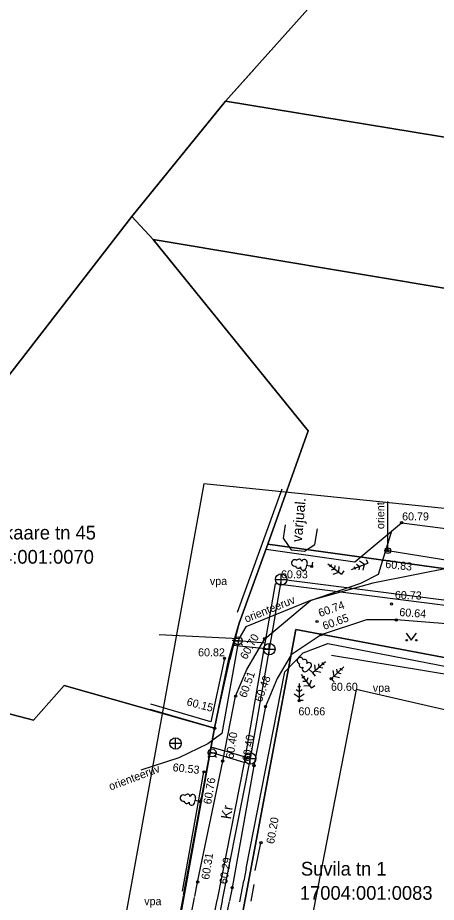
# Model space of a CAD drawing. Extents: x 643088 to 644037, y 6457937 to 6458579.
# Drawn here: x 643310.5 to 643347.1, y 6458276 to 6458353.3 of the extents above; entities that cross this region are included whole.
import ezdxf

# ---------------------------------------------------------------- set-up
doc = ezdxf.new("R2010")
doc.units = 0
for name, color, linetype in [('AED', 7, 'Continuous'), ('HALJASTUS', 7, 'Continuous'), ('HOONE', 7, 'Continuous'), ('KKAEV', 7, 'Continuous'), ('KORGUS-EH2000', 7, 'Continuous'), ('KTRASS', 7, 'Continuous'), ('MOOTPIIR', 7, 'Continuous'), ('MPKAABEL', 7, 'Continuous'), ('MPOHULIIN', 7, 'Continuous'), ('PIIR', 7, 'Continuous'), ('PIIRASULA', 7, 'Continuous'), ('POST', 7, 'Continuous'), ('PUU', 7, 'Continuous'), ('TEE', 7, 'Continuous'), ('VKAEV', 7, 'Continuous'), ('VTRASS', 7, 'Continuous')]:
    doc.layers.add(name, color=color, linetype=linetype)

msp = doc.modelspace()

# ---------------------------------------------------------------- linework, layer by layer
at = {"layer": 'AED'}
msp.add_line((643327.748, 6458291.247), (643322.104, 6458292.892), dxfattribs=at)
for points in [[(643329.868, 6458300.331), (643332.241, 6458306.907), (643334.084, 6458312.015)], [(643332.241, 6458306.907), (643340.012, 6458305.781), (643344.094, 6458309.211), (643354.315, 6458307.9)], [(643330.494, 6458278.998), (643333.871, 6458296.195), (643335.494, 6458297.846), (643337.642, 6458298.661), (643351.009, 6458296.065)], [(643325.028, 6458276.661), (643327.748, 6458291.247), (643329.068, 6458297.265)], [(643329.961, 6458276.089), (643330.301, 6458277.927)], [(643323, 6458265.79), (643325.012, 6458276.58)]]:
    msp.add_lwpolyline(points, dxfattribs=at)
at = {"layer": 'HALJASTUS'}
for p, q in [((643329.757, 6458301.379), (643333.651, 6458312.171)), ((643329.868, 6458300.331), (643329.068, 6458297.265)), ((643344.482, 6458299.547), (643344.946, 6458298.941)), ((643344.946, 6458298.941), (643345.391, 6458299.547)), ((643350.984, 6458295.479), (643337.954, 6458297.593)), ((643324.934, 6458277.018), (643326.814, 6458287.444)), ((643331.303, 6458278.819), (643331.797, 6458281.256)), ((643330.494, 6458278.998), (643330.301, 6458277.927)), ((643331.163, 6458277.605), (643330.908, 6458276.146))]:
    msp.add_line(p, q, dxfattribs=at)
msp.add_lwpolyline([(643328.612, 6458297.349), (643327.401, 6458291.827), (643322.161, 6458293.354)], dxfattribs=at)
for centre in [(643344.545, 6458298.941), (643345.374, 6458298.941)]:
    msp.add_circle(centre, 0.055, dxfattribs=at)
at = {"layer": 'HOONE'}
msp.add_lwpolyline([(643333.927, 6458309.012), (643333.739, 6458307.845), (643334.452, 6458306.847), (643335.604, 6458306.715), (643336.52, 6458307.315), (643336.756, 6458308.668)], dxfattribs=at)
at = {"layer": 'KKAEV'}
for p, q in [((643333.07, 6458304.254), (643334.07, 6458304.254)), ((643333.57, 6458303.754), (643333.57, 6458304.754)), ((643332.529, 6458297.66), (643332.529, 6458298.66)), ((643332.029, 6458298.16), (643333.029, 6458298.16)), ((643324.332, 6458289.427), (643324.332, 6458290.427)), ((643324.832, 6458289.927), (643323.832, 6458289.927)), ((643330.359, 6458288.615), (643331.359, 6458288.615)), ((643330.859, 6458288.115), (643330.859, 6458289.115))]:
    msp.add_line(p, q, dxfattribs=at)
for centre in [(643333.57, 6458304.254), (643332.529, 6458298.16), (643324.332, 6458289.927), (643330.859, 6458288.615)]:
    msp.add_circle(centre, 0.5, dxfattribs=at)
at = {"layer": 'KORGUS-EH2000'}
for centre in [(643344.094, 6458309.211), (643342.888, 6458306.766), (643336.24, 6458305.384), (643343.212, 6458302.099), (643336.702, 6458300.577), (643343.646, 6458300.711), (643337.059, 6458299.421), (643332.133, 6458299.069), (643328.612, 6458297.349), (643337.941, 6458295.58), (643329.584, 6458294.056), (643332.194, 6458293.145), (643335.138, 6458293.67), (643327.748, 6458291.247), (643328.461, 6458288.379), (643331.187, 6458287.976), (643326.814, 6458287.444), (643326.486, 6458284.846), (643331.797, 6458281.256), (643326.254, 6458277.809), (643329.281, 6458277.32)]:
    msp.add_circle(centre, 0.1, dxfattribs=at)
at = {"layer": 'KTRASS'}
for p, q in [((643333.57, 6458304.254), (643332.529, 6458298.16)), ((643351.17, 6458302.007), (643333.57, 6458304.254)), ((643332.529, 6458298.16), (643329.332, 6458298.483)), ((643332.529, 6458298.16), (643330.859, 6458288.615)), ((643330.859, 6458288.615), (643327.442, 6458289.608))]:
    msp.add_line(p, q, dxfattribs=at)
msp.add_lwpolyline([(643330.859, 6458288.615), (643328.406, 6458276.249), (643328.393, 6458276.184), (643325.4, 6458261.095)], dxfattribs=at)
at = {"layer": 'MOOTPIIR'}
msp.add_lwpolyline([(643710.009, 6458404.613), (643689.854, 6458394.49), (643664.764, 6458383.584), (643624.872, 6458363.664), (643541.916, 6458325.361), (643537.839, 6458322.217), (643529.05, 6458319.392), (643521.458, 6458315.231), (643445.479, 6458292.083), (643407.974, 6458303.004), (643395.551, 6458305.1), (643347.838, 6458310.454), (643326.815, 6458312.603), (643312.333, 6458232.866), (643265.458, 6458244.17)], dxfattribs=at)
msp.add_lwpolyline([(643340.115, 6458294.627), (643328.075, 6458232.599), (643441.101, 6458213.549), (643449.15, 6458213.838), (643445.6, 6458236.082), (643436.191, 6458272.555)], close=True, dxfattribs=at)
at = {"layer": 'MPKAABEL'}
msp.add_line((643342.888, 6458306.766), (643342.888, 6458311.052), dxfattribs=at)
at = {"layer": 'MPOHULIIN'}
msp.add_lwpolyline([(643342.888, 6458306.766), (643404.128, 6458296.904), (643446.675, 6458286.581), (643463.803, 6458238.917), (643473.367, 6458256.713)], dxfattribs=at)
at = {"layer": 'PIIR'}
for points in [[(643236, 6458480.6), (643368.08, 6458578.75), (643466.08, 6458448.37), (643402.11, 6458400.98), (643378.89, 6458387.36), (643344.59, 6458363.81), (643328.71, 6458346.03), (643320.5, 6458335.96), (643290.69, 6458297.5)], [(643408.56, 6458286.03), (643383.99, 6458290.65), (643359.42, 6458295.26), (643334.86, 6458299.88), (643328.21, 6458264.5), (643321.57, 6458229.12), (643315.46, 6458228.75), (643320.99, 6458254.1), (643323.1, 6458265.75), (643327.73, 6458291.27), (643329, 6458297.32), (643329.89, 6458300.44), (643332.41, 6458307.32), (643403.73, 6458297.45)]]:
    msp.add_lwpolyline(points, dxfattribs=at)
for points in [[(643404.49, 6458337.22), (643403.18, 6458333.81), (643328.71, 6458346.03), (643344.59, 6458363.81), (643368.65, 6458356.19), (643367.97, 6458352.15), (643403, 6458346.55)], [(643402.91, 6458320.51), (643322.37, 6458333.95), (643320.5, 6458335.96), (643328.71, 6458346.03), (643403.18, 6458333.81)], [(643335.93, 6458317.23), (643332.41, 6458307.32), (643329.89, 6458300.44), (643329, 6458297.32), (643327.73, 6458291.27), (643314.59, 6458294.98), (643311.91, 6458291.97), (643290.69, 6458297.5), (643320.5, 6458335.96), (643322.37, 6458333.95)], [(643402.91, 6458320.51), (643403.73, 6458297.45), (643332.41, 6458307.32), (643335.93, 6458317.23), (643322.37, 6458333.95)], [(643359.42, 6458295.26), (643352.78, 6458259.88), (643328.21, 6458264.5), (643334.86, 6458299.88)], [(643323.1, 6458265.75), (643283.4, 6458278.97), (643281.45, 6458280.46), (643281.21, 6458285.06), (643290.69, 6458297.5), (643311.91, 6458291.97), (643314.59, 6458294.98), (643327.73, 6458291.27)]]:
    msp.add_lwpolyline(points, close=True, dxfattribs=at)
at = {"layer": 'PIIRASULA'}
msp.add_lwpolyline([(643293.679, 6458146.305), (643268.86, 6458205.07), (643260.26, 6458225.56), (643255.33, 6458234.25), (643257.61, 6458238.86), (643270.82, 6458265.09), (643276.08, 6458275.37), (643282.05, 6458275.49), (643281.45, 6458280.46), (643281.21, 6458285.06), (643290.69, 6458297.5), (643320.5, 6458335.96), (643328.71, 6458346.03), (643331.27, 6458348.896)], dxfattribs=at)
at = {"layer": 'POST'}
for radius in [0.25, 0.0234]:
    msp.add_circle((643342.888, 6458306.766), radius, dxfattribs=at)
at = {"layer": 'PUU'}
for p, q in [((643335.825, 6458305.717), (643335.726, 6458305.247)), ((643336.318, 6458305.756), (643336.24, 6458305.384)), ((643337.642, 6458305.607), (643338.839, 6458304.703)), ((643339.726, 6458305.131), (643341.128, 6458305.663)), ((643340.166, 6458305.583), (643340.427, 6458305.397)), ((643340.841, 6458305.554), (643340.426, 6458305.85)), ((643340.728, 6458305.057), (643340.841, 6458305.554)), ((643341, 6458306), (643341.128, 6458305.663)), ((643336.24, 6458305.384), (643335.775, 6458305.482)), ((643337.921, 6458305.396), (643337.78, 6458305.347)), ((643337.93, 6458305.546), (643337.921, 6458305.396)), ((643338.241, 6458305.155), (643337.938, 6458305.05)), ((643338.113, 6458304.72), (643338.594, 6458304.888)), ((643338.259, 6458305.475), (643338.241, 6458305.155)), ((643338.594, 6458304.888), (643338.625, 6458305.397)), ((643339.056, 6458304.99), (643338.839, 6458304.703)), ((643339.931, 6458305.342), (643340.053, 6458305.255)), ((643340.053, 6458305.255), (643340.019, 6458305.109)), ((643340.427, 6458305.397), (643340.355, 6458305.084)), ((643337.452, 6458297.064), (643336.319, 6458296.081)), ((643336.153, 6458296.587), (643335.813, 6458296.247)), ((643336.319, 6458296.081), (643335.983, 6458296.417)), ((643336.588, 6458296.35), (643336.319, 6458296.081)), ((643336.486, 6458296.788), (643336.551, 6458296.282)), ((643336.551, 6458296.282), (643337.042, 6458296.147)), ((643336.885, 6458296.573), (643336.845, 6458296.89)), ((643337.194, 6458296.488), (643336.885, 6458296.573)), ((643337.188, 6458296.835), (643337.169, 6458296.983)), ((643337.332, 6458296.795), (643337.188, 6458296.835)), ((643339.035, 6458296.606), (643337.941, 6458295.58)), ((643338.081, 6458296.293), (643338.165, 6458295.79)), ((643338.488, 6458296.093), (643338.435, 6458296.409)), ((643338.78, 6458296.367), (643338.755, 6458296.514)), ((643338.925, 6458296.333), (643338.78, 6458296.367)), ((643335.325, 6458295.949), (643336.227, 6458294.75)), ((643335.535, 6458295.669), (643335.386, 6458295.66)), ((643335.585, 6458295.81), (643335.535, 6458295.669)), ((643335.882, 6458295.652), (643335.776, 6458295.349)), ((643336.555, 6458295.809), (643336.319, 6458296.081)), ((643338.187, 6458295.317), (643337.941, 6458295.58)), ((643338.165, 6458295.79), (643338.661, 6458295.674)), ((643338.8, 6458296.02), (643338.488, 6458296.093)), ((643335.138, 6458294.82), (643335.014, 6458294.903)), ((643335.138, 6458295.17), (643335.138, 6458293.67)), ((643335.262, 6458294.903), (643335.138, 6458294.82)), ((643335.776, 6458295.349), (643335.456, 6458295.331)), ((643335.534, 6458294.966), (643336.043, 6458294.995)), ((643336.043, 6458294.995), (643336.212, 6458295.476)), ((643336.515, 6458294.966), (643336.227, 6458294.75)), ((643334.714, 6458294.259), (643335.138, 6458293.977)), ((643335.138, 6458294.42), (643334.871, 6458294.598)), ((643335.405, 6458294.598), (643335.138, 6458294.42)), ((643335.138, 6458293.977), (643335.562, 6458294.259)), ((643335.498, 6458293.67), (643335.138, 6458293.67)), ((643326.07, 6458285.178), (643325.972, 6458284.708)), ((643326.486, 6458284.846), (643326.021, 6458284.943)), ((643326.564, 6458285.218), (643326.486, 6458284.846))]:
    msp.add_line(p, q, dxfattribs=at)
for centre, radius, start, end in [((643334.753, 6458305.697), 0.277, 50.69583, 285.53603), ((643335.128, 6458305.792), 0.233, 4.96674, 149.10184), ((643335.592, 6458305.763), 0.238, 348.72063, 168.11433), ((643335.058, 6458305.459), 0.233, 187.13766, 331.25747), ((643335.494, 6458305.298), 0.238, 168.11753, 347.51122), ((643335.244, 6458297.155), 0.277, 17.60044, 252.44064), ((643335.61, 6458297.03), 0.233, 331.87135, 116.00645), ((643335.369, 6458296.79), 0.233, 154.04227, 298.16208), ((643335.647, 6458296.417), 0.238, 135.02214, 314.41583), ((643335.983, 6458296.753), 0.238, 315.62524, 135.01894), ((643325.373, 6458285.252), 0.233, 5.07467, 149.20976), ((643325.837, 6458285.224), 0.238, 348.82856, 168.22225), ((643324.998, 6458285.156), 0.277, 50.80375, 285.64395), ((643325.303, 6458284.919), 0.233, 187.24559, 331.36539), ((643325.74, 6458284.759), 0.238, 168.22545, 347.61915)]:
    msp.add_arc(centre, radius, start, end, dxfattribs=at)
at = {"layer": 'TEE'}
for points in [[(643326.011, 6458276.541), (643326.254, 6458277.809), (643328.461, 6458288.379), (643329.584, 6458294.056), (643330.575, 6458296.389), (643332.133, 6458299.069), (643336.127, 6458302.4), (643340.544, 6458303.922), (643342.087, 6458304.712), (643343.23, 6458308.485)], [(643382.53, 6458295.661), (643378.712, 6458296.147), (643366.512, 6458298.047), (643356.37, 6458299.704), (643343.646, 6458300.711), (643341.038, 6458300.717), (643337.059, 6458299.421), (643334.445, 6458297.656), (643333.213, 6458295.59), (643332.194, 6458293.145), (643331.187, 6458287.976), (643329.281, 6458277.32), (643329.035, 6458276.172)], [(643318.49, 6458235.037), (643320.486, 6458244.884), (643322.307, 6458255.16), (643324.076, 6458266.458), (643325.996, 6458276.465)], [(643329.022, 6458276.111), (643326.819, 6458265.839), (643325.095, 6458254.726), (643323.208, 6458244.522), (643321.298, 6458234.625)]]:
    msp.add_lwpolyline(points, dxfattribs=at)
at = {"layer": 'VKAEV'}
for p, q in [((643329.545, 6458298.641), (643329.406, 6458298.502)), ((643329.442, 6458298.889), (643330.142, 6458298.889)), ((643330.04, 6458298.642), (643330.18, 6458298.502)), ((643327.281, 6458288.854), (643327.141, 6458288.714)), ((643327.178, 6458289.101), (643327.878, 6458289.101)), ((643327.776, 6458288.854), (643327.915, 6458288.714))]:
    msp.add_line(p, q, dxfattribs=at)
for centre in [(643329.792, 6458298.889), (643327.528, 6458289.101)]:
    msp.add_circle(centre, 0.35, dxfattribs=at)
at = {"layer": 'VTRASS'}
msp.add_line((643329.869, 6458299.062), (643322.91, 6458299.423), dxfattribs=at)
for points in [[(643355.684, 6458306.709), (643341.573, 6458303.915), (643336.127, 6458302.4), (643330.478, 6458300.105), (643329.869, 6458299.062), (643328.379, 6458290.798), (643327.162, 6458289.888), (643324.626, 6458288.662), (643321.309, 6458287.588)], [(643382.645, 6458297.27), (643374.915, 6458298.442), (643356.346, 6458301.069), (643350.407, 6458301.651), (643333.046, 6458303.867), (643332.148, 6458298.683), (643330.328, 6458288.251), (643327.958, 6458276.303), (643327.945, 6458276.237), (643325.044, 6458261.616), (643324.11, 6458256.28), (643322.916, 6458249.768), (643317.21, 6458221.156), (643317.163, 6458220.921)], [(643332.148, 6458298.683), (643329.792, 6458298.889), (643329.294, 6458298.932)], [(643330.328, 6458288.251), (643327.528, 6458289.101), (643327.357, 6458289.153)]]:
    msp.add_lwpolyline(points, dxfattribs=at)

# ---------------------------------------------------------------- texts
at = {"layer": 'HALJASTUS'}
for p in [(643327.332, 6458303.767), (643341.578, 6458294.437), (643321.591, 6458275.793)]:
    msp.add_text('vpa', height=0.7, dxfattribs=at).set_placement(p)
at = {"layer": 'HOONE'}
msp.add_text('varjual.', height=0.9, rotation=84.85884, dxfattribs=at).set_placement((643335.372, 6458307.486))
at = {"layer": 'KORGUS-EH2000'}
for s, p in [(' 60.79', (643343.88, 6458309.409)), ('60.93', (643333.553, 6458304.349)), (' 60.82', (643326.04, 6458297.533)), ('60.60', (643337.919, 6458294.524)), ('60.66', (643335.073, 6458292.381))]:
    msp.add_text(s, height=0.7, dxfattribs=at).set_placement(p)
for s, rotation, p in [('60.83', 353.7033, (643342.645, 6458305.27)), ('60.73', 358.49143, (643343.501, 6458302.557)), ('60.74', 19.79217, (643336.967, 6458300.957)), ('60.64', 355.85453, (643343.877, 6458301.063)), ('60.65', 19.79217, (643337.334, 6458299.83)), ('60.70', 61.13104, (643330.53, 6458297.196)), ('60.51', 70.18852, (643330.505, 6458293.859)), ('60.48', 70.18852, (643331.872, 6458293.487)), ('60.15', 345.25644, (643325.248, 6458293.271)), ('60.40', 81.05725, (643329.386, 6458288.543)), ('60.40', 81.05725, (643330.842, 6458288.311)), ('60.53', 354.07007, (643324.053, 6458287.504)), ('60.76', 80.32664, (643327.436, 6458284.567)), ('60.20', 80.0618, (643332.945, 6458281.106)), ('60.31', 81.05725, (643327.262, 6458277.989)), ('60.29', 81.05725, (643328.831, 6458277.594))]:
    msp.add_text(s, height=0.7, rotation=rotation, dxfattribs=at).set_placement(p)
at = {"layer": 'MPKAABEL'}
msp.add_text('orient', height=0.7, rotation=89.5482, dxfattribs=at).set_placement((643342.574, 6458308.65))
at = {"layer": 'PIIR'}
for s, p in [('Vikerkaare tn 45', (643305.683, 6458307.742)), ('17004:001:0070', (643305.591, 6458305.628)), ('Suvila tn 1', (643335.29, 6458278.381)), ('17004:001:0083', (643335.198, 6458276.267))]:
    msp.add_text(s, height=1.2, dxfattribs=at).set_placement(p)
at = {"layer": 'TEE'}
msp.add_text('Kr', height=0.9, rotation=80.86058, dxfattribs=at).set_placement((643329.164, 6458283.256))
at = {"layer": 'VTRASS'}
for rotation, p in [(21.92872, (643330.511, 6458300.464)), (20.53035, (643318.647, 6458285.81))]:
    msp.add_text('orienteeruv', height=0.7, rotation=rotation, dxfattribs=at).set_placement(p)

doc.saveas('drawing.dxf')
